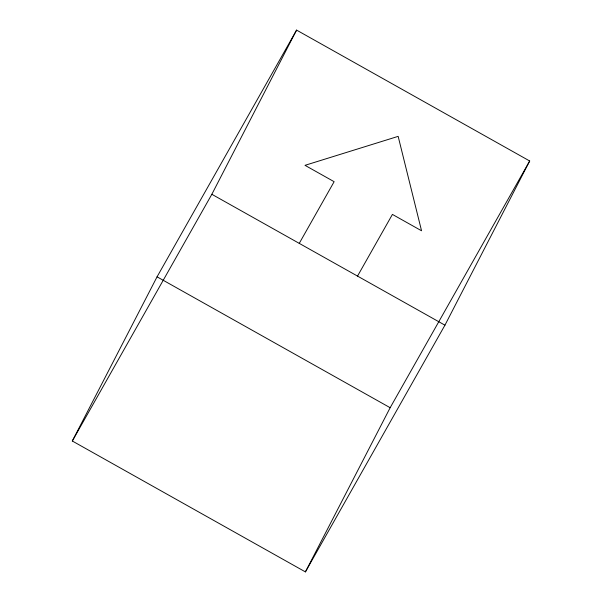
<?xml version="1.0" encoding="UTF-8"?>
<svg xmlns="http://www.w3.org/2000/svg" width="602" height="602" viewBox="0 0 602 602"><rect width="100%" height="100%" fill="white"/><g stroke="black" fill="none" stroke-linecap="round" stroke-linejoin="round"><path stroke-width="0.9" d="M72.315 441.01L157.062 276.822L296.583 30.1L529.685 160.99L444.938 325.178L305.417 571.9L72.315 441.01L211.844 194.288L296.583 30.1M305.417 571.9L390.156 407.712L529.685 160.99M299.254 243.374L334.133 181.691L304.996 165.332L398.155 136.368L421.55 230.777L392.414 214.41L357.528 276.092M211.844 194.288L444.938 325.178M157.062 276.822L390.156 407.712"/></g></svg>
